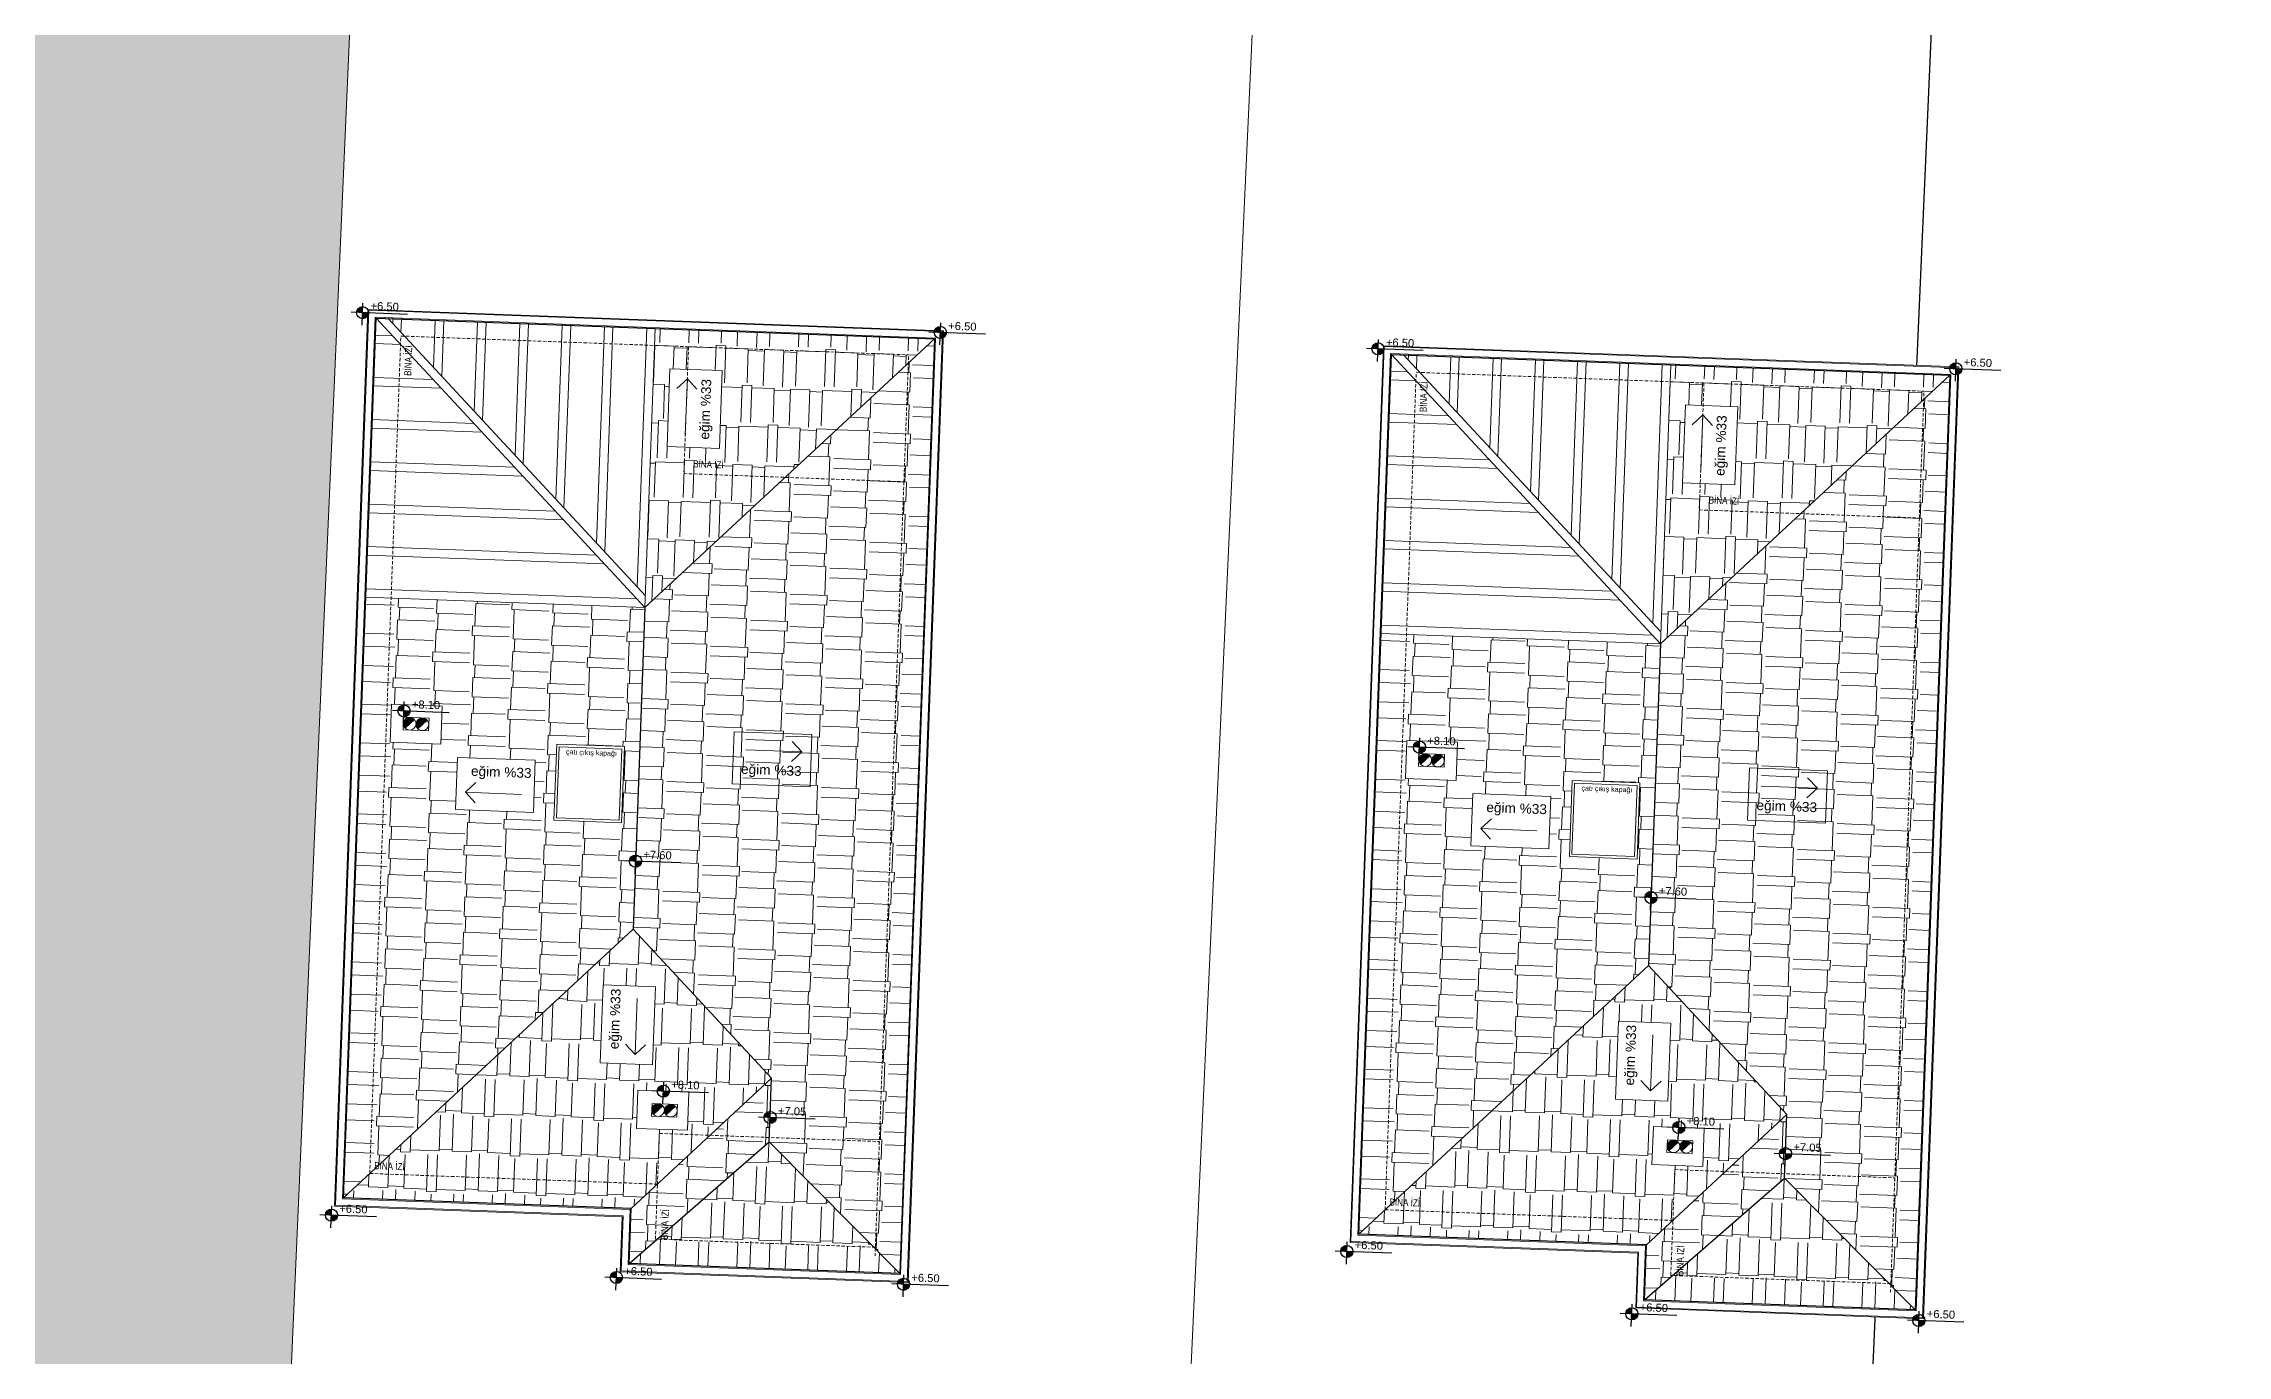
# Model space of a CAD drawing. Header units: centimetres. Extents: x 63871 to 181827, y -95930 to 42199.
# Drawn here: x 176099 to 178677, y -22600 to -21051 of the extents above; entities that cross this region are included whole.
import ezdxf
from ezdxf.enums import TextEntityAlignment as Align

# ---------------------------------------------------------------- set-up
doc = ezdxf.new("R2010")
doc.units = ezdxf.units.CM
doc.linetypes.add('11-021_500-SatisOfisi_220512$0${ Diamond }', pattern=[12, 4, -2, 2, 2, -2])
for name, color, linetype, lineweight in [('A-AREA-IDEN', 7, 'Continuous', 9), ('ARA SINIRLAR', 225, 'Continuous', 15), ('ARM_Pen_No__252', 8, 'Continuous', 18), ('Baca', 82, 'Continuous', 9), ('İz DÜŞÜMÜ', 7, '11-021_500-SatisOfisi_220512$0${ Diamond }', 18), ('OLUK', 222, 'Continuous', 15), ('TARAMA', 251, 'Continuous', 5), ('Çatı', 144, 'Continuous', 30), ('ÇEKME MESAFESİ', 5, 'Continuous', 25)]:
    doc.layers.add(name, color=color, linetype=linetype, lineweight=lineweight)
doc.layers.add('KOT', color=171, linetype='Continuous')
doc.styles.add('Arial', font='Arial.ttf', dxfattribs={"height": 250})
doc.styles.add('Arial_1', font='Arial.ttf', dxfattribs={"height": 300})
doc.styles.add('MtXpl_Arial_Narrow_1', font='')
doc.styles.get('MtXpl_Arial_Narrow_1').set_extended_font_data('Arial Narrow')
pattern_1 = [(357.87319, (-19715.723, -50479.56), (98.784803, 42.082955), [22.86, -19.05, 26.67, -11.43, 34.29, -15.24]), (357.87319, (-19692.81, -50478.507), (98.784803, 42.082955), [19.05, -72.39, 15.24, -22.86]), (357.87319, (-19647.297, -50484.962), (98.784803, 42.082955), [11.43, -118.11]), (87.87319, (-19715.723, -50479.562), (-30.6659616, 46.8903553), [43.815, -139.065]), (87.87319, (-19692.88, -50480.41), (-30.6659616, 46.8903553), [42.8625, -140.0175]), (87.87319, (-19673.842, -50481.117), (-30.6659616, 46.8903553), [40.005, -142.875]), (87.87319, (-19647.297, -50484.962), (-30.6659616, 46.8903553), [43.815, -139.065]), (87.87319, (-19635.875, -50485.387), (-30.6659616, 46.8903553), [43.815, -139.065]), (87.87319, (-19601.502, -50483.804), (-30.6659616, 46.8903553), [41.91, -140.97])]
pattern_2 = [(267.87319, (-19715.723, -50479.56), (42.082955, -98.784803), [22.86, -19.05, 26.67, -11.43, 34.29, -15.24]), (267.87319, (-19714.67, -50502.477), (42.082955, -98.784803), [19.05, -72.39, 15.24, -22.86]), (267.87319, (-19721.124, -50547.99), (42.082955, -98.784803), [11.43, -118.11]), (357.87319, (-19715.723, -50479.562), (46.8903553, 30.6659616), [43.815, -139.065]), (357.87319, (-19716.572, -50502.406), (46.8903553, 30.6659616), [42.8625, -140.0175]), (357.87319, (-19717.28, -50521.443), (46.8903553, 30.6659616), [40.005, -142.875]), (357.87319, (-19721.124, -50547.99), (46.8903553, 30.6659616), [43.815, -139.065]), (357.87319, (-19721.548, -50559.41), (46.8903553, 30.6659616), [43.815, -139.065]), (357.87319, (-19719.965, -50593.783), (46.8903553, 30.6659616), [41.91, -140.97])]
pattern_3 = [(357.87319, (-20914.785, -50436.7), (98.784803, 42.082955), [22.86, -19.05, 26.67, -11.43, 34.29, -15.24]), (357.87319, (-20891.87, -50435.645), (98.784803, 42.082955), [19.05, -72.39, 15.24, -22.86]), (357.87319, (-20846.36, -50442.1), (98.784803, 42.082955), [11.43, -118.11]), (87.87319, (-20914.785, -50436.7), (-30.6659616, 46.8903553), [43.815, -139.065]), (87.87319, (-20891.94, -50437.55), (-30.6659616, 46.8903553), [42.8625, -140.0175]), (87.87319, (-20872.904, -50438.255), (-30.6659616, 46.8903553), [40.005, -142.875]), (87.87319, (-20846.36, -50442.1), (-30.6659616, 46.8903553), [43.815, -139.065]), (87.87319, (-20834.937, -50442.525), (-30.6659616, 46.8903553), [43.815, -139.065]), (87.87319, (-20800.564, -50440.942), (-30.6659616, 46.8903553), [41.91, -140.97])]
pattern_4 = [(267.87319, (-20914.785, -50436.7), (42.082955, -98.784803), [22.86, -19.05, 26.67, -11.43, 34.29, -15.24]), (267.87319, (-20913.73, -50459.615), (42.082955, -98.784803), [19.05, -72.39, 15.24, -22.86]), (267.87319, (-20920.186, -50505.127), (42.082955, -98.784803), [11.43, -118.11]), (357.87319, (-20914.785, -50436.7), (46.8903553, 30.6659616), [43.815, -139.065]), (357.87319, (-20915.634, -50459.544), (46.8903553, 30.6659616), [42.8625, -140.0175]), (357.87319, (-20916.34, -50478.58), (46.8903553, 30.6659616), [40.005, -142.875]), (357.87319, (-20920.186, -50505.127), (46.8903553, 30.6659616), [43.815, -139.065]), (357.87319, (-20920.61, -50516.55), (46.8903553, 30.6659616), [43.815, -139.065]), (357.87319, (-20919.027, -50550.92), (46.8903553, 30.6659616), [41.91, -140.97])]

# ---------------------------------------------------------------- blocks, each defined once
blk = doc.blocks.new('afadfa')
at = {"layer": 'Baca'}
h = blk.add_hatch(color=0, dxfattribs=at)
h.dxf.hatch_style = 1
h.paths.add_polyline_path([(525548.6, 4261233.8, 0.670516), (525535.8, 4261228.6, 0.199315), (525538, 4261223.2)])
h = blk.add_hatch(color=0, dxfattribs=at)
h.dxf.hatch_style = 1
h.paths.add_polyline_path([(525563.7, 4261233.8, 0.675614), (525550.8, 4261228.6, 0.202965), (525553, 4261223.2)])
for p, q in [((525538, 4261223.2), (525548.6, 4261233.8)), ((525553, 4261223.2), (525563.7, 4261233.8))]:
    blk.add_line(p, q, dxfattribs=at)
blk.add_lwpolyline([(525535.8, 4261236.1), (525565.8, 4261236), (525565.8, 4261221), (525535.8, 4261221.1)], close=True, dxfattribs=at)
for centre in [(525543.3, 4261228.6), (525558.3, 4261228.6)]:
    blk.add_circle(centre, 7.5, dxfattribs=at)

msp = doc.modelspace()

# ---------------------------------------------------------------- hatches: boundary and pattern name
at = {"layer": 'ARM_Pen_No__252'}
h = msp.add_hatch(dxfattribs=at)
h.set_pattern_fill('AR-HBONE', color=256, scale=0.51)
h.set_pattern_definition([(45, (0, -50000), (0, 73.27889), [155.448, -51.816]), (135, (36.64, -49963.36), (7e-15, 73.27889), [155.448, -51.816])])
h.paths.add_polyline_path([(175831.7, -22792.7), (175698, -25837), (170756.8, -25732.5), (171754.5, -22792.7)], flags=16)
h.paths.add_polyline_path([(172826.5, -19554.1), (175594.7, -11397.4), (175086.1, -11173.9), (170154.1, -25719.7), (167433.7, -25662.2), (167268.2, -26108.9), (178575.2, -26347.5), (178595, -25898.2), (176249, -25848.6), (176859.4, -11953.3), (176318.3, -11715.5), (176016.1, -19117.2), (175993.1, -19117.2), (175975.4, -19521.1)])
h.paths.add_polyline_path([(175975.4, -19521.1), (172826.5, -19554.1), (171829.1, -22492.9), (175844.9, -22492.9)])

# ---------------------------------------------------------------- linework, layer by layer
at = {"layer": 'ARA SINIRLAR', "color": 5}
for p, q in [((176859.4, -11953.3), (176249, -25848.6)), ((177923.9, -12346.1), (177304.4, -25870.9))]:
    msp.add_line(p, q, dxfattribs=at)
at = {"layer": 'ÇEKME MESAFESİ'}
msp.add_lwpolyline([(177946.3, -29738.1), (178260.5, -22584.5), (178428.3, -18739.5), (178527.7, -16467.7), (178596.2, -14908.1), (178677.4, -13058.6), (178621.4, -12986.2), (177442.4, -12733.9), (177367, -12700.7), (174636, -11500.4), (172556.1, -11827.8), (171584.7, -14827.6), (170831.2, -17153.7), (170364.5, -18594.4), (169517.9, -21208.9), (168807.4, -23336.1), (167715.8, -26282.1)], dxfattribs=at)

# ---------------------------------------------------------------- next in the draw order: wipeouts: each hides what was drawn before it
for points in [[(176442.4, -22424.1), (176481.7, -21364.8), (177161.2, -21390.1), (177119.5, -22514.3), (176779.7, -22501.7), (176782.1, -22436.7)], [(177641.4, -22467), (177680.8, -21407.7), (178360.3, -21432.9), (178318.6, -22557.2), (177978.8, -22544.5), (177981.2, -22479.6)]]:
    msp.add_wipeout(points).translate(0, 0, 0).dxf.layer = 'OLUK'

# ---------------------------------------------------------------- next in the draw order: hatches: boundary and pattern name
at = {"layer": 'KOT'}
h = msp.add_hatch(color=256, dxfattribs=at)
h.dxf.hatch_style = 1
h.paths.add_polyline_path([(176475.7, -21361.9, 0.402561), (176468.3, -21368.5), (176475.5, -21368.8)])
h = msp.add_hatch(color=256, dxfattribs=at)
h.dxf.hatch_style = 1
h.paths.add_polyline_path([(176482.6, -21368.9, 0.009987), (176482.6, -21368.6), (176475.5, -21368.4), (176475.2, -21375.8, 0.414214)])
h = msp.add_hatch(color=256, dxfattribs=at)
h.dxf.hatch_style = 1
h.paths.add_polyline_path([(177158, -21385.4, 0.402561), (177150.6, -21392), (177157.7, -21392.3)])
h = msp.add_hatch(color=256, dxfattribs=at)
h.dxf.hatch_style = 1
h.paths.add_polyline_path([(177164.9, -21392.4, 0.009987), (177164.9, -21392.1), (177157.8, -21391.8), (177157.5, -21399.3, 0.414214)])
h = msp.add_hatch(color=256, dxfattribs=at)
h.dxf.hatch_style = 1
h.paths.add_polyline_path([(177674.8, -21404.8, 0.402561), (177667.4, -21411.4), (177674.5, -21411.7)])
h = msp.add_hatch(color=256, dxfattribs=at)
h.dxf.hatch_style = 1
h.paths.add_polyline_path([(177681.7, -21411.8, 0.009987), (177681.7, -21411.5), (177674.5, -21411.2), (177674.3, -21418.7, 0.414214)])
h = msp.add_hatch(color=256, dxfattribs=at)
h.dxf.hatch_style = 1
h.paths.add_polyline_path([(178357.1, -21428.2, 0.402561), (178349.6, -21434.8), (178356.8, -21435.1)])
h = msp.add_hatch(color=256, dxfattribs=at)
h.dxf.hatch_style = 1
h.paths.add_polyline_path([(178364, -21435.2, 0.009987), (178364, -21435), (178356.8, -21434.7), (178356.5, -21442.1, 0.414214)])
h = msp.add_hatch(color=256, dxfattribs=at)
h.dxf.hatch_style = 1
h.paths.add_polyline_path([(176524.6, -21832.4, 0.402561), (176517.1, -21839), (176524.3, -21839.3)])
h = msp.add_hatch(color=256, dxfattribs=at)
h.dxf.hatch_style = 1
h.paths.add_polyline_path([(176531.5, -21839.4, 0.009987), (176531.5, -21839.2), (176524.3, -21838.9), (176524, -21846.3, 0.414214)])
h = msp.add_hatch(color=256, dxfattribs=at)
h.dxf.hatch_style = 1
h.paths.add_polyline_path([(177723.6, -21875.3, 0.402561), (177716.2, -21881.9), (177723.4, -21882.2)])
h = msp.add_hatch(color=256, dxfattribs=at)
h.dxf.hatch_style = 1
h.paths.add_polyline_path([(177730.5, -21882.3, 0.009987), (177730.5, -21882), (177723.4, -21881.7), (177723.1, -21889.2, 0.414214)])
h = msp.add_hatch(color=256, dxfattribs=at)
h.dxf.hatch_style = 1
h.paths.add_polyline_path([(176798, -22010, 0.402561), (176790.6, -22016.6), (176797.7, -22016.9)])
h = msp.add_hatch(color=256, dxfattribs=at)
h.dxf.hatch_style = 1
h.paths.add_polyline_path([(176804.9, -22017, 0.009987), (176804.9, -22016.7), (176797.8, -22016.4), (176797.5, -22023.9, 0.414214)])
h = msp.add_hatch(color=256, dxfattribs=at)
h.dxf.hatch_style = 1
h.paths.add_polyline_path([(177997.1, -22052.8, 0.402561), (177989.6, -22059.5), (177996.8, -22059.7)])
h = msp.add_hatch(color=256, dxfattribs=at)
h.dxf.hatch_style = 1
h.paths.add_polyline_path([(178004, -22059.9, 0.009987), (178004, -22059.6), (177996.8, -22059.3), (177996.5, -22066.8, 0.414214)])
h = msp.add_hatch(color=256, dxfattribs=at)
h.dxf.hatch_style = 1
h.paths.add_polyline_path([(176830.9, -22281.7, 0.402561), (176823.5, -22288.3), (176830.6, -22288.6)])
h = msp.add_hatch(color=256, dxfattribs=at)
h.dxf.hatch_style = 1
h.paths.add_polyline_path([(176837.8, -22288.7, 0.009987), (176837.8, -22288.4), (176830.6, -22288.1), (176830.3, -22295.6, 0.414214)])
h = msp.add_hatch(color=256, dxfattribs=at)
h.dxf.hatch_style = 1
h.paths.add_polyline_path([(176956.9, -22312.6, 0.402561), (176949.5, -22319.2), (176956.6, -22319.5)])
h = msp.add_hatch(color=256, dxfattribs=at)
h.dxf.hatch_style = 1
h.paths.add_polyline_path([(176963.8, -22319.6, 0.009987), (176963.8, -22319.4), (176956.6, -22319.1), (176956.4, -22326.5, 0.414214)])
h = msp.add_hatch(color=256, dxfattribs=at)
h.dxf.hatch_style = 1
h.paths.add_polyline_path([(178029.9, -22324.5, 0.402561), (178022.5, -22331.2), (178029.7, -22331.4)])
h = msp.add_hatch(color=256, dxfattribs=at)
h.dxf.hatch_style = 1
h.paths.add_polyline_path([(178036.8, -22331.6, 0.009987), (178036.8, -22331.3), (178029.7, -22331), (178029.4, -22338.5, 0.414214)])
h = msp.add_hatch(color=256, dxfattribs=at)
h.dxf.hatch_style = 1
h.paths.add_polyline_path([(178155.9, -22355.5, 0.402561), (178148.5, -22362.1), (178155.7, -22362.4)])
h = msp.add_hatch(color=256, dxfattribs=at)
h.dxf.hatch_style = 1
h.paths.add_polyline_path([(178162.8, -22362.5, 0.009987), (178162.8, -22362.2), (178155.7, -22362), (178155.4, -22369.4, 0.414214)])
h = msp.add_hatch(color=256, dxfattribs=at)
h.dxf.hatch_style = 1
h.paths.add_polyline_path([(176438.8, -22428.2, 0.402561), (176431.4, -22434.8), (176438.6, -22435.1)])
h = msp.add_hatch(color=256, dxfattribs=at)
h.dxf.hatch_style = 1
h.paths.add_polyline_path([(176445.7, -22435.2, 0.009987), (176445.7, -22434.9), (176438.6, -22434.6), (176438.3, -22442.1, 0.414214)])
h = msp.add_hatch(color=256, dxfattribs=at)
h.dxf.hatch_style = 1
h.paths.add_polyline_path([(177637.9, -22471, 0.402561), (177630.5, -22477.7), (177637.6, -22477.9)])
h = msp.add_hatch(color=256, dxfattribs=at)
h.dxf.hatch_style = 1
h.paths.add_polyline_path([(177644.8, -22478, 0.009987), (177644.8, -22477.8), (177637.7, -22477.5), (177637.4, -22484.9, 0.414214)])
h = msp.add_hatch(color=256, dxfattribs=at)
h.dxf.hatch_style = 1
h.paths.add_polyline_path([(176775.4, -22501.8, 0.402561), (176768, -22508.5), (176775.1, -22508.7)])
h = msp.add_hatch(color=256, dxfattribs=at)
h.dxf.hatch_style = 1
h.paths.add_polyline_path([(176782.3, -22508.9, 0.009987), (176782.3, -22508.6), (176775.1, -22508.3), (176774.8, -22515.7, 0.414214)])
h = msp.add_hatch(color=256, dxfattribs=at)
h.dxf.hatch_style = 1
h.paths.add_polyline_path([(177114.4, -22509.7, 0.402561), (177107, -22516.3), (177114.1, -22516.6)])
h = msp.add_hatch(color=256, dxfattribs=at)
h.dxf.hatch_style = 1
h.paths.add_polyline_path([(177121.3, -22516.7, 0.009987), (177121.3, -22516.4), (177114.2, -22516.2), (177113.9, -22523.6, 0.414214)])
h = msp.add_hatch(color=256, dxfattribs=at)
h.dxf.hatch_style = 1
h.paths.add_polyline_path([(177974.4, -22544.7, 0.402561), (177967, -22551.3), (177974.2, -22551.6)])
h = msp.add_hatch(color=256, dxfattribs=at)
h.dxf.hatch_style = 1
h.paths.add_polyline_path([(177981.3, -22551.7, 0.009987), (177981.3, -22551.4), (177974.2, -22551.2), (177973.9, -22558.6, 0.414214)])
h = msp.add_hatch(color=256, dxfattribs=at)
h.dxf.hatch_style = 1
h.paths.add_polyline_path([(178313.5, -22552.6, 0.402561), (178306, -22559.2), (178313.2, -22559.4)])
h = msp.add_hatch(color=256, dxfattribs=at)
h.dxf.hatch_style = 1
h.paths.add_polyline_path([(178320.4, -22559.6, 0.009987), (178320.4, -22559.3), (178313.2, -22559), (178312.9, -22566.5, 0.414214)])
at = {"layer": 'Çatı', "lineweight": 15}
h = msp.add_hatch(dxfattribs=at)
h.set_pattern_fill('AR-RSHKE', color=251, scale=0.15, angle=87.8732)
h.set_pattern_definition([(87.87319, (-20914.785, -50436.7), (-42.082955, 98.784803), [22.86, -19.05, 26.67, -11.43, 34.29, -15.24]), (87.87319, (-20915.84, -50413.785), (-42.082955, 98.784803), [19.05, -72.39, 15.24, -22.86]), (87.87319, (-20909.385, -50368.273), (-42.082955, 98.784803), [11.43, -118.11]), (177.87319, (-20914.785, -50436.7), (-46.8903553, -30.6659616), [43.815, -139.065]), (177.87319, (-20913.937, -50413.856), (-46.8903553, -30.6659616), [42.8625, -140.0175]), (177.87319, (-20913.23, -50394.82), (-46.8903553, -30.6659616), [40.005, -142.875]), (177.87319, (-20909.385, -50368.273), (-46.8903553, -30.6659616), [43.815, -139.065]), (177.87319, (-20908.96, -50356.85), (-46.8903553, -30.6659616), [43.815, -139.065]), (177.87319, (-20910.544, -50322.48), (-46.8903553, -30.6659616), [41.91, -140.97])])
h.paths.add_polyline_path([(176794.8, -22097), (176958.3, -22273.1), (176958.3, -22273.1), (176955.6, -22348.1), (177109.9, -22503.9), (177150.9, -21399.7), (176808.9, -21717.2)])
h = msp.add_hatch(dxfattribs=at)
h.set_pattern_fill('AR-RSHKE', color=251, scale=0.15, angle=177.8732)
h.set_pattern_definition([(177.87319, (-20914.785, -50436.7), (-98.784803, -42.082955), [22.86, -19.05, 26.67, -11.43, 34.29, -15.24]), (177.87319, (-20937.7, -50437.755), (-98.784803, -42.082955), [19.05, -72.39, 15.24, -22.86]), (177.87319, (-20983.21, -50431.3), (-98.784803, -42.082955), [11.43, -118.11]), (267.87319, (-20914.785, -50436.7), (30.6659616, -46.8903553), [43.815, -139.065]), (267.87319, (-20937.63, -50435.852), (30.6659616, -46.8903553), [42.8625, -140.0175]), (267.87319, (-20956.667, -50435.145), (30.6659616, -46.8903553), [40.005, -142.875]), (267.87319, (-20983.212, -50431.3), (30.6659616, -46.8903553), [43.815, -139.065]), (267.87319, (-20994.634, -50430.875), (30.6659616, -46.8903553), [43.815, -139.065]), (267.87319, (-21029.007, -50432.458), (30.6659616, -46.8903553), [41.91, -140.97])])
h.paths.add_polyline_path([(176808.9, -21717.2), (177150.9, -21399.7), (176821.1, -21387.4)])
h.paths.add_polyline_path([(176835, -21527), (176838.4, -21434.9), (176900.2, -21437.2), (176896.7, -21529.3)], flags=16)
h.paths.add_polyline_path([(176890.7, -21521.9), (176893.6, -21444.6), (176869.9, -21443.7), (176867, -21521)], flags=8)
h.paths.add_polyline_path([(176863.1, -21553.8), (176904.2, -21555.4), (176904.7, -21540.2), (176863.7, -21538.6)], flags=24)
h = msp.add_hatch(dxfattribs=at)
h.set_pattern_fill('AR-RSHKE', color=251, scale=0.15, angle=87.8732)
h.set_pattern_definition([(87.87319, (-19715.723, -50479.56), (-42.082955, 98.784803), [22.86, -19.05, 26.67, -11.43, 34.29, -15.24]), (87.87319, (-19716.78, -50456.647), (-42.082955, 98.784803), [19.05, -72.39, 15.24, -22.86]), (87.87319, (-19710.323, -50411.135), (-42.082955, 98.784803), [11.43, -118.11]), (177.87319, (-19715.723, -50479.562), (-46.8903553, -30.6659616), [43.815, -139.065]), (177.87319, (-19714.875, -50456.718), (-46.8903553, -30.6659616), [42.8625, -140.0175]), (177.87319, (-19714.168, -50437.68), (-46.8903553, -30.6659616), [40.005, -142.875]), (177.87319, (-19710.323, -50411.135), (-46.8903553, -30.6659616), [43.815, -139.065]), (177.87319, (-19709.9, -50399.713), (-46.8903553, -30.6659616), [43.815, -139.065]), (177.87319, (-19711.482, -50365.34), (-46.8903553, -30.6659616), [41.91, -140.97])])
h.paths.add_polyline_path([(177993.8, -22139.8), (178157.4, -22316), (178157.4, -22316), (178154.6, -22391), (178308.9, -22546.8), (178349.9, -21442.6), (178007.9, -21760.1)])
h = msp.add_hatch(dxfattribs=at)
h.set_pattern_fill('AR-RSHKE', color=251, scale=0.15, angle=177.8732)
h.set_pattern_definition([(177.87319, (-19715.723, -50479.56), (-98.784803, -42.082955), [22.86, -19.05, 26.67, -11.43, 34.29, -15.24]), (177.87319, (-19738.64, -50480.617), (-98.784803, -42.082955), [19.05, -72.39, 15.24, -22.86]), (177.87319, (-19784.15, -50474.16), (-98.784803, -42.082955), [11.43, -118.11]), (267.87319, (-19715.723, -50479.562), (30.6659616, -46.8903553), [43.815, -139.065]), (267.87319, (-19738.568, -50478.713), (30.6659616, -46.8903553), [42.8625, -140.0175]), (267.87319, (-19757.605, -50478.007), (30.6659616, -46.8903553), [40.005, -142.875]), (267.87319, (-19784.15, -50474.16), (30.6659616, -46.8903553), [43.815, -139.065]), (267.87319, (-19795.572, -50473.737), (30.6659616, -46.8903553), [43.815, -139.065]), (267.87319, (-19829.945, -50475.32), (30.6659616, -46.8903553), [41.91, -140.97])])
h.paths.add_polyline_path([(178007.9, -21760.1), (178349.9, -21442.6), (178020.2, -21430.3)])
h.paths.add_polyline_path([(178034.1, -21569.8), (178037.5, -21477.7), (178099.2, -21480), (178095.8, -21572.1)], flags=16)
h.paths.add_polyline_path([(178089.8, -21564.7), (178092.7, -21487.4), (178068.9, -21486.6), (178066.1, -21563.8)], flags=8)
h.paths.add_polyline_path([(178062.2, -21596.7), (178103.2, -21598.2), (178103.8, -21583), (178062.7, -21581.5)], flags=24)
h = msp.add_hatch(dxfattribs=at)
h.set_pattern_fill('AR-RSHKE', color=251, scale=0.15, angle=267.8732)
h.set_pattern_definition(pattern_4)
h.paths.add_polyline_path([(176808.9, -21717.2), (176479.1, -21705), (176452.7, -22414.5), (176794.8, -22097)])
h.paths.add_polyline_path([(176585.1, -21955.8), (176587.4, -21894.1), (176679.4, -21897.5), (176677.2, -21959.2)], flags=16)
h.paths.add_polyline_path([(176701.3, -21968.4), (176704.7, -21878.5), (176784.6, -21881.4), (176781.3, -21971.4)], flags=16)
h.paths.add_polyline_path([(176704.4, -21965.5), (176707.6, -21881.6), (176781.5, -21884.3), (176778.4, -21968.3)], flags=0)
h.paths.add_polyline_path([(176567.7, -21878.3), (176507.8, -21876.1), (176509.4, -21831.1), (176569.4, -21833.4)], flags=16)
h.paths.add_polyline_path([(176553.3, -21862.8), (176523.3, -21861.7), (176523.9, -21846.6), (176553.8, -21847.8)], flags=0)
h.paths.add_polyline_path([(176538.6, -21854.7, -1), (176523.6, -21854.2, -1), (176538.6, -21854.7, -1), (176553.6, -21855.3, -1)], flags=0)
h.paths.add_polyline_path([(176600.2, -21921.9), (176677.4, -21924.8), (176678.3, -21901.1), (176601, -21898.2)], flags=8)
h.paths.add_polyline_path([(176713.5, -21893.9), (176777.4, -21896.3), (176777.8, -21884.7), (176713.9, -21882.4)], flags=8)
h = msp.add_hatch(dxfattribs=at)
h.set_pattern_fill('AR-RSHKE', color=251, scale=0.15, angle=267.8732)
h.set_pattern_definition(pattern_2)
h.paths.add_polyline_path([(178007.9, -21760.1), (177678.2, -21747.8), (177651.8, -22457.3), (177993.8, -22139.8)])
h.paths.add_polyline_path([(177784.1, -21998.7), (177786.4, -21936.9), (177878.5, -21940.4), (177876.2, -22002.1)], flags=16)
h.paths.add_polyline_path([(177900.4, -22011.3), (177903.7, -21921.3), (177983.7, -21924.3), (177980.3, -22014.2)], flags=16)
h.paths.add_polyline_path([(177903.5, -22008.4), (177906.6, -21924.4), (177980.6, -21927.2), (177977.5, -22011.1)], flags=0)
h.paths.add_polyline_path([(177766.8, -21921.2), (177706.8, -21918.9), (177708.5, -21874), (177768.5, -21876.2)], flags=16)
h.paths.add_polyline_path([(177752.3, -21905.7), (177722.4, -21904.5), (177722.9, -21889.5), (177752.9, -21890.7)], flags=0)
h.paths.add_polyline_path([(177737.6, -21897.6, -1), (177722.6, -21897, -1), (177737.6, -21897.6, -1), (177752.6, -21898.1, -1)], flags=0)
h.paths.add_polyline_path([(177799.2, -21964.8), (177876.5, -21967.7), (177877.4, -21943.9), (177800.1, -21941.1)], flags=8)
h.paths.add_polyline_path([(177912.6, -21936.8), (177976.5, -21939.2), (177976.9, -21927.6), (177913, -21925.2)], flags=8)
h = msp.add_hatch(dxfattribs=at)
h.set_pattern_fill('AR-RSHKE', color=251, scale=0.15, angle=-2.1268)
h.set_pattern_definition(pattern_3)
h.paths.add_polyline_path([(176958.3, -22273.1), (176794.8, -22097), (176452.7, -22414.5), (176792.5, -22427.1)])
h.paths.add_polyline_path([(176860.6, -22289.5), (176858.9, -22334.5), (176799, -22332.3), (176800.6, -22287.3)], flags=16)
h.paths.add_polyline_path([(176847.1, -22304.1), (176846.6, -22319.1), (176816.6, -22317.9), (176817.1, -22302.9)], flags=0)
h.paths.add_polyline_path([(176846.8, -22311.5, -1), (176831.8, -22311, -1), (176816.9, -22310.4, -1), (176831.8, -22311, -1)], flags=0)
h.paths.add_polyline_path([(176817.8, -22257.1), (176756, -22254.8), (176759.4, -22162.7), (176821.2, -22165)], flags=16)
h.paths.add_polyline_path([(176783.9, -22242), (176786.7, -22164.7), (176763, -22163.8), (176760.2, -22241.1)], flags=8)
h.paths.add_polyline_path([(176486.3, -22382.9), (176527.4, -22384.5), (176528, -22369.3), (176486.9, -22367.7)], flags=25)
h = msp.add_hatch(dxfattribs=at)
h.set_pattern_fill('AR-RSHKE', color=251, scale=0.15, angle=-2.1268)
h.set_pattern_definition(pattern_1)
h.paths.add_polyline_path([(178157.4, -22316), (177993.8, -22139.8), (177651.8, -22457.3), (177991.6, -22470)])
h.paths.add_polyline_path([(178059.7, -22332.4), (178058, -22377.4), (177998, -22375.1), (177999.7, -22330.2)], flags=16)
h.paths.add_polyline_path([(178046.2, -22346.9), (178045.6, -22362), (178015.6, -22360.8), (178016.2, -22345.7)], flags=0)
h.paths.add_polyline_path([(178045.9, -22354.4, -1), (178030.9, -22353.8, -1), (178015.9, -22353.3, -1), (178030.9, -22353.8, -1)], flags=0)
h.paths.add_polyline_path([(178016.8, -22300), (177955.1, -22297.7), (177958.5, -22205.6), (178020.2, -22207.9)], flags=16)
h.paths.add_polyline_path([(177982.9, -22284.9), (177985.8, -22207.6), (177962.1, -22206.7), (177959.2, -22284)], flags=8)
h.paths.add_polyline_path([(177685.4, -22425.8), (177726.4, -22427.4), (177727, -22412.1), (177686, -22410.6)], flags=25)
h = msp.add_hatch(dxfattribs=at)
h.set_pattern_fill('AR-RSHKE', color=251, scale=0.15, angle=267.8732)
h.set_pattern_definition(pattern_4)
h.paths.add_polyline_path([(176955.6, -22348.1), (176958.3, -22273.1), (176792.5, -22427.1), (176790.1, -22492.1)])
h.paths.add_polyline_path([(176838.3, -22466.6), (176839.9, -22425.6), (176824.6, -22425), (176823.1, -22466)], flags=25)
h = msp.add_hatch(dxfattribs=at)
h.set_pattern_fill('AR-RSHKE', color=251, scale=0.15, angle=267.8732)
h.set_pattern_definition(pattern_2)
h.paths.add_polyline_path([(178154.6, -22391), (178157.4, -22316), (177991.6, -22470), (177989.2, -22534.9)])
h.paths.add_polyline_path([(178037.4, -22509.5), (178038.9, -22468.4), (178023.7, -22467.9), (178022.1, -22508.9)], flags=25)
h = msp.add_hatch(dxfattribs=at)
h.set_pattern_fill('AR-RSHKE', color=251, scale=0.15, angle=-2.1268)
h.set_pattern_definition(pattern_3)
h.paths.add_polyline_path([(176790.1, -22492.1), (177109.9, -22503.9), (176955.6, -22348.1)])
h.paths.add_polyline_path([(176838.3, -22466.6), (176839.9, -22425.6), (176824.6, -22425), (176823.1, -22466)], flags=24)
h = msp.add_hatch(dxfattribs=at)
h.set_pattern_fill('AR-RSHKE', color=251, scale=0.15, angle=-2.1268)
h.set_pattern_definition(pattern_1)
h.paths.add_polyline_path([(177989.2, -22534.9), (178308.9, -22546.8), (178154.6, -22391)])
h.paths.add_polyline_path([(178037.4, -22509.5), (178038.9, -22468.4), (178023.7, -22467.9), (178022.1, -22508.9)], flags=24)

# ---------------------------------------------------------------- next in the draw order: linework, layer by layer
at = {"layer": 'A-AREA-IDEN'}
for p, q in [((176858.9, -21446.8, 0), (176846.6, -21458.2, 0)), ((176856.4, -21513, 0), (176858.9, -21446.8, 0)), ((176858.9, -21446.8, 0), (176870.3, -21459.1, 0)), ((178058, -21489.6, 0), (178045.6, -21501.1, 0)), ((178055.5, -21555.9, 0), (178058, -21489.6, 0)), ((178058, -21489.6, 0), (178069.4, -21501.9, 0)), ((176927.9, -21885.2, 0), (176994.2, -21887.7, 0)), ((176994.2, -21887.7, 0), (176981.9, -21899.1, 0)), ((176994.2, -21887.7, 0), (176982.8, -21875.4, 0)), ((176596.9, -21935.3, 0), (176609.3, -21923.9, 0)), ((176663.2, -21937.8, 0), (176596.9, -21935.3, 0)), ((176596.9, -21935.3, 0), (176608.4, -21947.7, 0)), ((178127, -21928.1, 0), (178193.3, -21930.5, 0)), ((178193.3, -21930.5, 0), (178180.9, -21942, 0)), ((178193.3, -21930.5, 0), (178181.8, -21918.2, 0)), ((177796, -21978.2, 0), (177808.3, -21966.8, 0)), ((177862.2, -21980.7, 0), (177796, -21978.2, 0)), ((177796, -21978.2, 0), (177807.4, -21990.5, 0)), ((176799.7, -22179, 0), (176797.3, -22245.2, 0)), ((177998.8, -22221.8, 0), (177996.4, -22288.1, 0)), ((176797.3, -22245.2, 0), (176785.9, -22232.9, 0)), ((176797.3, -22245.2, 0), (176809.6, -22233.8, 0)), ((177996.4, -22288.1, 0), (177984.9, -22275.8, 0)), ((177996.4, -22288.1, 0), (178008.7, -22276.7, 0))]:
    msp.add_line(p, q, dxfattribs=at)
at = {"layer": 'A-AREA-IDEN', "elevation": 0}
for points in [[(176835, -21527), (176838.4, -21434.9), (176900.2, -21437.2), (176896.7, -21529.3)], [(178034.1, -21569.8), (178037.5, -21477.7), (178099.2, -21480), (178095.8, -21572.1)], [(176914, -21863.8), (177006.1, -21867.2), (177003.8, -21928.9), (176911.7, -21925.5)], [(176704.7, -21878.5), (176784.6, -21881.4), (176781.3, -21971.4), (176701.3, -21968.4)], [(176707.6, -21881.6), (176781.5, -21884.3), (176778.4, -21968.3), (176704.4, -21965.5)], [(176677.2, -21959.2), (176585.1, -21955.8), (176587.4, -21894.1), (176679.4, -21897.5)], [(178113, -21906.6), (178205.1, -21910.1), (178202.8, -21971.8), (178110.7, -21968.4)], [(177876.2, -22002.1), (177784.1, -21998.7), (177786.4, -21936.9), (177878.5, -21940.4)], [(177903.7, -21921.3), (177983.7, -21924.3), (177980.3, -22014.2), (177900.4, -22011.3)], [(177906.6, -21924.4), (177980.6, -21927.2), (177977.5, -22011.1), (177903.5, -22008.4)], [(176821.2, -22165), (176817.8, -22257.1), (176756, -22254.8), (176759.4, -22162.7)], [(178020.2, -22207.9), (178016.8, -22300), (177955.1, -22297.7), (177958.5, -22205.6)]]:
    msp.add_lwpolyline(points, close=True, dxfattribs=at)
at = {"layer": 'Baca', "elevation": 0}
for points in [[(176507.8, -21876.1), (176567.7, -21878.3), (176569.4, -21833.4), (176509.4, -21831.1)], [(177706.8, -21918.9), (177766.8, -21921.2), (177768.5, -21876.2), (177708.5, -21874)], [(176799, -22332.3), (176858.9, -22334.5), (176860.6, -22289.5), (176800.6, -22287.3)], [(177998, -22375.1), (178058, -22377.4), (178059.7, -22332.4), (177999.7, -22330.2)]]:
    msp.add_lwpolyline(points, close=True, dxfattribs=at)
at = {"layer": 'İz DÜŞÜMÜ'}
for p, q in [((176860.3, -21408.9, 0), (177120.2, -21418.6, 0)), ((177114.6, -21568.5, 0), (177120.2, -21418.6, 0)), ((178059.4, -21451.8, 0), (178319.2, -21461.4, 0)), ((178313.7, -21611.3, 0), (178319.2, -21461.4, 0))]:
    msp.add_line(p, q, dxfattribs=at)
at = {"layer": 'İz DÜŞÜMÜ', "elevation": 0}
for points in [[(176823.6, -22398.2), (176825.8, -22338.3), (177085.6, -22347.9), (177081, -22472.8), (176821.2, -22463.2), (176823.6, -22398.2), (176483.8, -22385.6), (176520.6, -21396.3), (176860.3, -21408.9), (176854.8, -21558.8), (177114.6, -21568.5), (177080.6, -22482.8)], [(178022.7, -22441.1), (178024.9, -22381.1), (178284.7, -22390.8), (178280.1, -22515.7), (178020.2, -22506), (178022.7, -22441.1), (177682.9, -22428.5), (177719.6, -21439.2), (178059.4, -21451.8), (178053.8, -21601.7), (178313.7, -21611.3), (178279.7, -22525.7)]]:
    msp.add_lwpolyline(points, dxfattribs=at)
at = {"layer": 'KOT'}
for p, q in [((176461.8, -21367.9, 0), (176528.6, -21370.3, 0)), ((176474.9, -21383.4, 0), (176475.9, -21357.4, 0)), ((177144.1, -21391.3, 0), (177210.9, -21393.8, 0)), ((177157.2, -21406.9, 0), (177158.2, -21380.9, 0)), ((177674, -21426.3, 0), (177675, -21400.3, 0)), ((177660.9, -21410.7, 0), (177727.7, -21413.2, 0)), ((178356.3, -21449.8, 0), (178357.2, -21423.7, 0)), ((178343.2, -21434.2, 0), (178410, -21436.7, 0)), ((176510.7, -21838.4, 0), (176577.5, -21840.9, 0)), ((176523.8, -21854, 0), (176524.7, -21827.9, 0)), ((177709.7, -21881.2, 0), (177776.5, -21883.7, 0)), ((177722.8, -21896.8, 0), (177723.8, -21870.8, 0)), ((176784.1, -22015.9, 0), (176850.9, -22018.4, 0)), ((176797.2, -22031.5, 0), (176798.2, -22005.5, 0)), ((177983.2, -22058.8, 0), (178050, -22061.3, 0)), ((177996.3, -22074.4, 0), (177997.2, -22048.3, 0)), ((176830.1, -22303.2, 0), (176831, -22277.2, 0)), ((176817, -22287.6, 0), (176883.8, -22290.1, 0)), ((176943, -22318.6, 0), (177009.8, -22321.1, 0)), ((176956.1, -22334.2, 0), (176957, -22308.1, 0)), ((178029.1, -22346.1, 0), (178030.1, -22320, 0)), ((178016, -22330.5, 0), (178082.8, -22333, 0)), ((178155.1, -22377, 0), (178156.1, -22351, 0)), ((178142.1, -22361.5, 0), (178208.8, -22363.9, 0)), ((176438, -22449.7, 0), (176439, -22423.7, 0)), ((176425, -22434.1, 0), (176491.7, -22436.6, 0)), ((177624, -22477, 0), (177690.8, -22479.5, 0)), ((177637.1, -22492.6, 0), (177638.1, -22466.5, 0)), ((176761.5, -22507.8, 0), (176828.3, -22510.3, 0)), ((176774.6, -22523.4, 0), (176775.5, -22497.3, 0)), ((177113.6, -22531.2, 0), (177114.6, -22505.2, 0)), ((177100.5, -22515.7, 0), (177167.3, -22518.1, 0)), ((177960.5, -22550.7, 0), (178027.3, -22553.1, 0)), ((177973.6, -22566.2, 0), (177974.6, -22540.2, 0)), ((178299.6, -22558.5, 0), (178366.4, -22561, 0)), ((178312.7, -22574.1, 0), (178313.6, -22548.1, 0))]:
    msp.add_line(p, q, dxfattribs=at)
for centre in [(176475.5, -21368.7, 0), (177157.7, -21392.1, 0), (177674.5, -21411.5, 0), (178356.8, -21435, 0), (176524.3, -21839.2, 0), (177723.4, -21882, 0), (176797.7, -22016.7, 0), (177996.8, -22059.6, 0), (176830.6, -22288.4, 0), (176956.6, -22319.4, 0), (178029.7, -22331.3, 0), (178155.7, -22362.2, 0), (176438.6, -22434.9, 0), (177637.6, -22477.8, 0), (176775.1, -22508.6, 0), (177114.1, -22516.5, 0), (177974.2, -22551.4, 0), (178313.2, -22559.3, 0)]:
    msp.add_circle(centre, 7.17, dxfattribs=at)
at = {"layer": 'OLUK', "elevation": 0}
for points in [[(176779.7, -22501.7), (176782.1, -22436.7), (176442.4, -22424.1), (176481.7, -21364.8), (177161.2, -21390.1), (177119.5, -22514.3)], [(176780.8, -22500.7), (176783.2, -22435.8), (176443.4, -22423.1), (176482.7, -21365.9), (177160.2, -21391), (177118.5, -22513.3)], [(176789.1, -22493), (176791.5, -22428.1), (176451.7, -22415.4), (176490.4, -21374.2), (177151.9, -21398.7), (177110.8, -22505)], [(177978.8, -22544.5), (177981.2, -22479.6), (177641.4, -22467), (177680.8, -21407.7), (178360.3, -21432.9), (178318.6, -22557.2)], [(177979.8, -22543.6), (177982.2, -22478.6), (177642.5, -22466), (177681.7, -21408.7), (178359.3, -21433.9), (178317.6, -22556.1)], [(177988.1, -22535.9), (177990.5, -22470.9), (177650.8, -22458.3), (177689.4, -21417), (178351, -21441.6), (178309.9, -22547.8)]]:
    msp.add_lwpolyline(points, close=True, dxfattribs=at)
at = {"layer": 'TARAMA'}
for p, q in [((176808.9, -21717.2, 0), (176491.3, -21375.2, 0)), ((176505.5, -21375.7, 0), (176809.4, -21703.1, 0)), ((176511.1, -21381.8, 0), (176511.3, -21375.9, 0)), ((176510.6, -21395.9, 0), (176490.6, -21395.2, 0)), ((176520.7, -21392.2, 0), (176521.3, -21376.3, 0)), ((176559.2, -21433.6, 0), (176561.3, -21377.8, 0)), ((176568.8, -21444, 0), (176571.3, -21378.2, 0)), ((176607.3, -21485.4, 0), (176611.3, -21379.7, 0)), ((176616.9, -21495.8, 0), (176621.2, -21380, 0)), ((176655.4, -21537.3, 0), (176661.2, -21381.5, 0)), ((176665.1, -21547.6, 0), (176671.2, -21381.9, 0)), ((176703.5, -21589.1, 0), (176711.2, -21383.4, 0)), ((176713.2, -21599.4, 0), (176721.2, -21383.7, 0)), ((176751.7, -21640.9, 0), (176761.2, -21385.2, 0)), ((176761.3, -21651.3, 0), (176771.1, -21385.6, 0)), ((176799.8, -21692.7, 0), (176811.1, -21387.1, 0)), ((176808.9, -21717.2, 0), (176821.1, -21387.4, 0)), ((176520.2, -21406.3, 0), (176490.2, -21405.2, 0)), ((178007.9, -21760.1, 0), (177690.4, -21418.1, 0)), ((177704.5, -21418.6, 0), (178008.5, -21745.9, 0)), ((177710.2, -21424.7, 0), (177710.4, -21418.8, 0)), ((177719.8, -21435, 0), (177720.4, -21419.2, 0)), ((177758.3, -21476.5, 0), (177760.4, -21420.7, 0)), ((177767.9, -21486.8, 0), (177770.3, -21421, 0)), ((177806.4, -21528.3, 0), (177810.3, -21422.5, 0)), ((177816, -21538.7, 0), (177820.3, -21422.9, 0)), ((177854.5, -21580.1, 0), (177860.3, -21424.4, 0)), ((177864.1, -21590.5, 0), (177870.3, -21424.7, 0)), ((177902.6, -21631.9, 0), (177910.2, -21426.2, 0)), ((177912.2, -21642.3, 0), (177920.2, -21426.6, 0)), ((176558.7, -21447.7, 0), (176488.7, -21445.2, 0)), ((177719.3, -21449.2, 0), (177689.3, -21448, 0)), ((177709.6, -21438.8, 0), (177689.7, -21438, 0)), ((177950.7, -21683.8, 0), (177960.2, -21428.1, 0)), ((177960.3, -21694.1, 0), (177970.2, -21428.5, 0)), ((177998.8, -21735.6, 0), (178010.2, -21429.9, 0)), ((178007.9, -21760.1, 0), (178020.2, -21430.3, 0)), ((176568.3, -21458.1, 0), (176488.4, -21455.1, 0)), ((176616.4, -21509.9, 0), (176486.5, -21505.1, 0)), ((176606.8, -21499.6, 0), (176486.9, -21495.1, 0)), ((177767.4, -21501, 0), (177687.4, -21498, 0)), ((177757.8, -21490.6, 0), (177687.8, -21488, 0)), ((176664.5, -21561.8, 0), (176484.7, -21555.1, 0)), ((176654.9, -21551.4, 0), (176485, -21545.1, 0)), ((177815.5, -21552.8, 0), (177685.6, -21548, 0)), ((177805.9, -21542.4, 0), (177685.9, -21538, 0)), ((176712.6, -21613.6, 0), (176482.8, -21605, 0)), ((176703, -21603.2, 0), (176483.2, -21595, 0)), ((177863.6, -21604.6, 0), (177683.7, -21597.9, 0)), ((177854, -21594.3, 0), (177684.1, -21587.9, 0)), ((176760.8, -21665.4, 0), (176480.9, -21655, 0)), ((176751.1, -21655, 0), (176481.3, -21645, 0)), ((177911.7, -21656.4, 0), (177681.9, -21647.9, 0)), ((177902.1, -21646.1, 0), (177682.2, -21637.9, 0)), ((176808.9, -21717.2, 0), (176479.1, -21705, 0)), ((176799.2, -21706.9, 0), (176479.5, -21695, 0)), ((177959.8, -21708.3, 0), (177680, -21697.9, 0)), ((177950.2, -21697.9, 0), (177680.4, -21687.9, 0)), ((178007.9, -21760.1, 0), (177678.2, -21747.8, 0)), ((177998.3, -21749.7, 0), (177678.5, -21737.8, 0))]:
    msp.add_line(p, q, dxfattribs=at)
at = {"layer": 'Çatı'}
for p, q in [((176491.3, -21375.2, 0), (176808.9, -21717.2, 0)), ((176808.9, -21717.2, 0), (177150.9, -21399.7, 0)), ((177690.4, -21418.1, 0), (178007.9, -21760.1, 0)), ((178007.9, -21760.1, 0), (178349.9, -21442.6, 0)), ((176808.9, -21717.2, 0), (176794.8, -22097, 0)), ((178007.9, -21760.1, 0), (177993.8, -22139.8, 0)), ((176794.8, -22097, 0), (176452.7, -22414.5, 0)), ((176794.8, -22097, 0), (176958.3, -22273.1, 0)), ((177993.8, -22139.8, 0), (177651.8, -22457.3, 0)), ((177993.8, -22139.8, 0), (178157.4, -22316, 0)), ((176958.3, -22273.1, 0), (176792.5, -22427.1, 0)), ((176955.6, -22348.1, 0), (176958.3, -22273.1, 0)), ((178157.4, -22316, 0), (177991.6, -22470, 0)), ((178154.6, -22391, 0), (178157.4, -22316, 0)), ((176790.1, -22492.1, 0), (176955.6, -22348.1, 0)), ((176955.6, -22348.1, 0), (177109.9, -22503.9, 0)), ((177989.2, -22534.9, 0), (178154.6, -22391, 0)), ((178154.6, -22391, 0), (178308.9, -22546.8, 0))]:
    msp.add_line(p, q, dxfattribs=at)
at = {"layer": 'Çatı', "elevation": 0}
for points in [[(176790.1, -22492.1), (176792.5, -22427.1), (176452.7, -22414.5), (176491.3, -21375.2), (177150.9, -21399.7), (177109.9, -22503.9)], [(177989.2, -22534.9), (177991.6, -22470), (177651.8, -22457.3), (177690.4, -21418.1), (178349.9, -21442.6), (178308.9, -22546.8)]]:
    msp.add_lwpolyline(points, close=True, dxfattribs=at)

# ---------------------------------------------------------------- next in the draw order: block references
at = {"layer": 'Baca', "rotation": 357.8731895439683}
for p in [(-506790, -4260644, 0), (-505590.9, -4260686.9, 0), (-506496.7, -4261100.3, 0), (-505297.7, -4261143.1, 0)]:
    msp.add_blockref('afadfa', p, dxfattribs=at)

# ---------------------------------------------------------------- next in the draw order: texts
at = {"style": 'MtXpl_Arial_Narrow_1'}
for rotation, p in [(87.8302, (176532.8, -21443.5, 0)), (87.8302, (177731.8, -21486.3, 0)), (357.8302, (176865.7, -21551.4, 0)), (357.8302, (178064.8, -21594.2, 0)), (357.8302, (176489, -22380.5, 0)), (87.8302, (176835.8, -22464, 0)), (357.8302, (177688, -22423.4, 0)), (87.8302, (178034.9, -22506.8, 0))]:
    msp.add_text('BİNA İZİ', height=8.32, rotation=rotation, dxfattribs=at).set_placement(p)
at = {"layer": 'A-AREA-IDEN', "style": 'Arial_1'}
for p in [(176745.6, -21891.4, 0), (177944.7, -21934.3, 0)]:
    msp.add_text('çatı çıkış kapağı', height=5.953, rotation=357.8732, dxfattribs=at).set_placement(p, align=Align.CENTER)
at = {"layer": 'A-AREA-IDEN', "char_height": 11.52, "width": 136.287, "attachment_point": 2, "line_spacing_factor": 0.941778, "style": 'Arial'}
for insert, rotation in [((176874.4, -21482.6, 0), 87.8732), ((178073.4, -21525.5, 0), 87.8732), ((176639.4, -21905.6, 0), 357.8732), ((176958.3, -21903.2, 0), 357.8732), ((177838.4, -21948.4, 0), 357.8732), ((178157.4, -21946, 0), 357.8732), ((176767.5, -22202.8, 0), 87.8732), ((177966.6, -22245.6, 0), 87.8732)]:
    msp.add_mtext('eğim %33', dxfattribs=dict(at, insert=insert, rotation=rotation))
at = {"layer": 'KOT', "char_height": 9.45, "width": 57.696, "attachment_point": 2, "rotation": 357.8732, "line_spacing_factor": 0.941778, "style": 'Arial_1'}
for s, insert in [('+6.50', (176501.7, -21356.5, 0)), ('+6.50', (177183.9, -21380, 0)), ('+6.50', (177700.7, -21399.4, 0)), ('+6.50', (178383, -21422.9, 0)), ('+8.10', (176550.5, -21827.1, 0)), ('+8.10', (177749.6, -21869.9, 0)), ('+7.60', (176823.9, -22004.6, 0)), ('+7.60', (178023, -22047.5, 0)), ('+8.10', (176856.8, -22276.3, 0)), ('+7.05', (176982.8, -22307.3, 0)), ('+8.10', (178055.9, -22319.2, 0)), ('+7.05', (178181.9, -22350.1, 0)), ('+6.50', (176464.8, -22422.8, 0)), ('+6.50', (177663.8, -22465.7, 0)), ('+6.50', (176801.3, -22496.5, 0)), ('+6.50', (177140.3, -22504.3, 0)), ('+6.50', (178000.4, -22539.3, 0)), ('+6.50', (178339.4, -22547.2, 0))]:
    msp.add_mtext(s, dxfattribs=dict(at, insert=insert))

doc.saveas('drawing.dxf')
